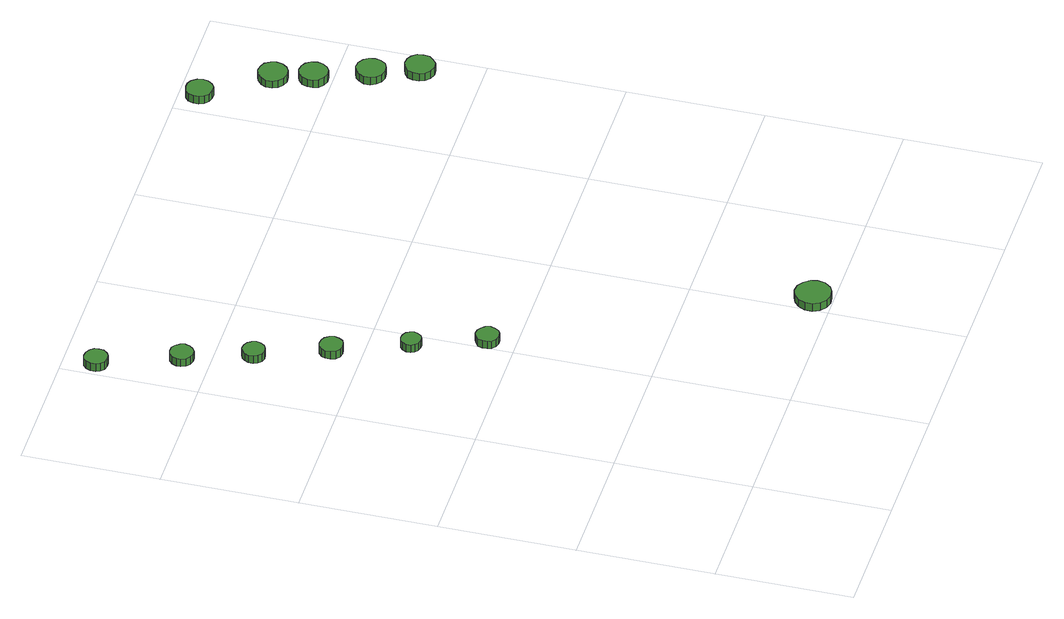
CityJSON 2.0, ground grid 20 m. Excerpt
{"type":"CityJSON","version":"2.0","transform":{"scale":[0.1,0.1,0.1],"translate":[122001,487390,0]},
"CityObjects":{
"tree1":{"type":"SolitaryVegetationObject","attributes":{"function":"something"},"geometry":[{"type":"MultiSurface","lod":"1","boundaries":[[[0,1,2,3,4,5,6,7,8,9,10,11,12,13,14]],[[15,16,17,18,19,20,21,22,23,24,25,26,27,28,29]],[[0,29,28,1]],[[1,28,27,2]],[[2,27,26,3]],[[3,26,25,4]],[[4,25,24,5]],[[5,24,23,6]],[[6,23,22,7]],[[7,22,21,8]],[[8,21,20,9]],[[9,20,19,10]],[[10,19,18,11]],[[11,18,17,12]],[[12,17,16,13]],[[13,16,15,14]],[[14,15,29,0]]]}]},
"tree2":{"type":"SolitaryVegetationObject","attributes":{"function":"something"},"geometry":[{"type":"MultiSurface","lod":"1","boundaries":[[[30,31,32,33,34,35,36,37,38,39,40,41,42,43,44]],[[45,46,47,48,49,50,51,52,53,54,55,56,57,58,59]],[[30,59,58,31]],[[31,58,57,32]],[[32,57,56,33]],[[33,56,55,34]],[[34,55,54,35]],[[35,54,53,36]],[[36,53,52,37]],[[37,52,51,38]],[[38,51,50,39]],[[39,50,49,40]],[[40,49,48,41]],[[41,48,47,42]],[[42,47,46,43]],[[43,46,45,44]],[[44,45,59,30]]]}]},
"tree3":{"type":"SolitaryVegetationObject","attributes":{"function":"something"},"geometry":[{"type":"MultiSurface","lod":"1","boundaries":[[[60,61,62,63,64,65,66,67,68,69,70,71,72,73,74]],[[75,76,77,78,79,80,81,82,83,84,85,86,87,88,89]],[[60,89,88,61]],[[61,88,87,62]],[[62,87,86,63]],[[63,86,85,64]],[[64,85,84,65]],[[65,84,83,66]],[[66,83,82,67]],[[67,82,81,68]],[[68,81,80,69]],[[69,80,79,70]],[[70,79,78,71]],[[71,78,77,72]],[[72,77,76,73]],[[73,76,75,74]],[[74,75,89,60]]]}]},
"tree4":{"type":"SolitaryVegetationObject","attributes":{"function":"something"},"geometry":[{"type":"MultiSurface","lod":"1","boundaries":[[[90,91,92,93,94,95,96,97,98,99,100,101,102,103,104]],[[105,106,107,108,109,110,111,112,113,114,115,116,117,118,119]],[[90,119,118,91]],[[91,118,117,92]],[[92,117,116,93]],[[93,116,115,94]],[[94,115,114,95]],[[95,114,113,96]],[[96,113,112,97]],[[97,112,111,98]],[[98,111,110,99]],[[99,110,109,100]],[[100,109,108,101]],[[101,108,107,102]],[[102,107,106,103]],[[103,106,105,104]],[[104,105,119,90]]]}]},
"tree5":{"type":"SolitaryVegetationObject","attributes":{"function":"something"},"geometry":[{"type":"MultiSurface","lod":"1","boundaries":[[[120,121,122,123,124,125,126,127,128,129,130,131,132,133,134]],[[135,136,137,138,139,140,141,142,143,144,145,146,147,148,149]],[[120,149,148,121]],[[121,148,147,122]],[[122,147,146,123]],[[123,146,145,124]],[[124,145,144,125]],[[125,144,143,126]],[[126,143,142,127]],[[127,142,141,128]],[[128,141,140,129]],[[129,140,139,130]],[[130,139,138,131]],[[131,138,137,132]],[[132,137,136,133]],[[133,136,135,134]],[[134,135,149,120]]]}]},
"tree6":{"type":"SolitaryVegetationObject","attributes":{"function":"something"},"geometry":[{"type":"MultiSurface","lod":"1","boundaries":[[[150,151,152,153,154,155,156,157,158,159,160,161,162,163,164]],[[165,166,167,168,169,170,171,172,173,174,175,176,177,178,179]],[[150,179,178,151]],[[151,178,177,152]],[[152,177,176,153]],[[153,176,175,154]],[[154,175,174,155]],[[155,174,173,156]],[[156,173,172,157]],[[157,172,171,158]],[[158,171,170,159]],[[159,170,169,160]],[[160,169,168,161]],[[161,168,167,162]],[[162,167,166,163]],[[163,166,165,164]],[[164,165,179,150]]]}]},
"tree7":{"type":"SolitaryVegetationObject","attributes":{"function":"something"},"geometry":[{"type":"MultiSurface","lod":"1","boundaries":[[[180,181,182,183,184,185,186,187,188,189,190,191,192,193,194]],[[195,196,197,198,199,200,201,202,203,204,205,206,207,208,209]],[[180,209,208,181]],[[181,208,207,182]],[[182,207,206,183]],[[183,206,205,184]],[[184,205,204,185]],[[185,204,203,186]],[[186,203,202,187]],[[187,202,201,188]],[[188,201,200,189]],[[189,200,199,190]],[[190,199,198,191]],[[191,198,197,192]],[[192,197,196,193]],[[193,196,195,194]],[[194,195,209,180]]]}]},
"tree8":{"type":"SolitaryVegetationObject","attributes":{"function":"something"},"geometry":[{"type":"MultiSurface","lod":"1","boundaries":[[[210,211,212,213,214,215,216,217,218,219,220,221,222,223,224]],[[225,226,227,228,229,230,231,232,233,234,235,236,237,238,239]],[[210,239,238,211]],[[211,238,237,212]],[[212,237,236,213]],[[213,236,235,214]],[[214,235,234,215]],[[215,234,233,216]],[[216,233,232,217]],[[217,232,231,218]],[[218,231,230,219]],[[219,230,229,220]],[[220,229,228,221]],[[221,228,227,222]],[[222,227,226,223]],[[223,226,225,224]],[[224,225,239,210]]]}]},
"tree9":{"type":"SolitaryVegetationObject","attributes":{"function":"something"},"geometry":[{"type":"MultiSurface","lod":"1","boundaries":[[[240,241,242,243,244,245,246,247,248,249,250,251,252,253,254]],[[255,256,257,258,259,260,261,262,263,264,265,266,267,268,269]],[[240,269,268,241]],[[241,268,267,242]],[[242,267,266,243]],[[243,266,265,244]],[[244,265,264,245]],[[245,264,263,246]],[[246,263,262,247]],[[247,262,261,248]],[[248,261,260,249]],[[249,260,259,250]],[[250,259,258,251]],[[251,258,257,252]],[[252,257,256,253]],[[253,256,255,254]],[[254,255,269,240]]]}]},
"tree10":{"type":"SolitaryVegetationObject","attributes":{"function":"something"},"geometry":[{"type":"MultiSurface","lod":"1","boundaries":[[[270,271,272,273,274,275,276,277,278,279,280,281,282,283,284]],[[285,286,287,288,289,290,291,292,293,294,295,296,297,298,299]],[[270,299,298,271]],[[271,298,297,272]],[[272,297,296,273]],[[273,296,295,274]],[[274,295,294,275]],[[275,294,293,276]],[[276,293,292,277]],[[277,292,291,278]],[[278,291,290,279]],[[279,290,289,280]],[[280,289,288,281]],[[281,288,287,282]],[[282,287,286,283]],[[283,286,285,284]],[[284,285,299,270]]]}]},
"tree11":{"type":"SolitaryVegetationObject","attributes":{"function":"something"},"geometry":[{"type":"MultiSurface","lod":"1","boundaries":[[[300,301,302,303,304,305,306,307,308,309,310,311,312,313,314]],[[315,316,317,318,319,320,321,322,323,324,325,326,327,328,329]],[[300,329,328,301]],[[301,328,327,302]],[[302,327,326,303]],[[303,326,325,304]],[[304,325,324,305]],[[305,324,323,306]],[[306,323,322,307]],[[307,322,321,308]],[[308,321,320,309]],[[309,320,319,310]],[[310,319,318,311]],[[311,318,317,312]],[[312,317,316,313]],[[313,316,315,314]],[[314,315,329,300]]]}]},
"tree12":{"type":"SolitaryVegetationObject","attributes":{"function":"something"},"geometry":[{"type":"MultiSurface","lod":"1","boundaries":[[[330,331,332,333,334,335,336,337,338,339,340,341,342,343,344]],[[345,346,347,348,349,350,351,352,353,354,355,356,357,358,359]],[[330,359,358,331]],[[331,358,357,332]],[[332,357,356,333]],[[333,356,355,334]],[[334,355,354,335]],[[335,354,353,336]],[[336,353,352,337]],[[337,352,351,338]],[[338,351,350,339]],[[339,350,349,340]],[[340,349,348,341]],[[341,348,347,342]],[[342,347,346,343]],[[343,346,345,344]],[[344,345,359,330]]]}]}
},
"vertices":[
[40,953,15],[39,960,15],[34,966,15],[28,969,15],[21,970,15],[14,968,15],[9,963,15],[6,957,15],[6,949,15],[9,943,15],[14,938,15],[21,936,15],[28,937,15],[34,940,15],[39,946,15],[39,946,2],[34,940,2],[28,937,2],[21,936,2],[14,938,2],[9,943,2],[6,949,2],[6,957,2],[9,963,2],[14,968,2],[21,970,2],[28,969,2],[34,966,2],[39,960,2],[40,953,2],
[84,841,13],[82,848,13],[78,854,13],[72,858,13],[65,858,13],[58,856,13],[53,851,13],[50,845,13],[50,838,13],[53,831,13],[58,827,13],[65,824,13],[72,825,13],[78,829,13],[82,834,13],[82,834,0],[78,829,0],[72,825,0],[65,824,0],[58,827,0],[53,831,0],[50,838,0],[50,845,0],[53,851,0],[58,856,0],[65,858,0],[72,858,0],[78,854,0],[82,848,0],[84,841,0],
[116,747,13],[114,753,13],[110,759,13],[104,762,13],[97,763,13],[91,761,13],[86,756,13],[83,750,13],[83,743,13],[86,737,13],[91,732,13],[97,730,13],[104,731,13],[110,734,13],[114,740,13],[114,740,0],[110,734,0],[104,731,0],[97,730,0],[91,732,0],[86,737,0],[83,743,0],[83,750,0],[86,756,0],[91,761,0],[97,763,0],[104,762,0],[110,759,0],[114,753,0],[116,747,0],
[155,645,13],[153,652,13],[149,658,13],[143,661,13],[136,662,13],[129,660,13],[123,655,13],[121,649,13],[121,642,13],[123,635,13],[129,630,13],[136,628,13],[143,629,13],[149,632,13],[153,638,13],[153,638,0],[149,632,0],[143,629,0],[136,628,0],[129,630,0],[123,635,0],[121,642,0],[121,649,0],[123,655,0],[129,660,0],[136,662,0],[143,661,0],[149,658,0],[153,652,0],[155,645,0],
[194,541,13],[192,547,13],[189,552,13],[183,555,13],[177,556,13],[171,554,13],[167,550,13],[164,544,13],[164,538,13],[167,533,13],[171,529,13],[177,527,13],[183,527,13],[189,530,13],[192,535,13],[192,535,0],[189,530,0],[183,527,0],[177,527,0],[171,529,0],[167,533,0],[164,538,0],[164,544,0],[167,550,0],[171,554,0],[177,556,0],[183,555,0],[189,552,0],[192,547,0],[194,541,0],
[232,441,14],[230,448,14],[226,453,14],[220,457,14],[213,458,14],[207,455,14],[201,451,14],[199,444,14],[199,437,14],[201,431,14],[207,426,14],[213,424,14],[220,425,14],[226,428,14],[230,434,14],[230,434,1],[226,428,1],[220,425,1],[213,424,1],[207,426,1],[201,431,1],[199,437,1],[199,444,1],[201,451,1],[207,455,1],[213,458,1],[220,457,1],[226,453,1],[230,448,1],[232,441,1],
[444,27,19],[442,37,19],[435,46,19],[426,52,19],[415,53,19],[405,49,19],[397,42,19],[392,32,19],[392,21,19],[397,11,19],[405,4,19],[415,1,19],[426,2,19],[435,7,19],[442,16,19],[442,16,6],[435,7,6],[426,2,6],[415,1,6],[405,4,6],[397,11,6],[392,21,6],[392,32,6],[397,42,6],[405,49,6],[415,53,6],[426,52,6],[435,46,6],[442,37,6],[444,27,6],
[653,970,17],[651,978,17],[646,985,17],[639,989,17],[631,989,17],[623,987,17],[617,982,17],[614,974,17],[614,966,17],[617,959,17],[623,953,17],[631,951,17],[639,951,17],[646,955,17],[651,962,17],[651,962,4],[646,955,4],[639,951,4],[631,951,4],[623,953,4],[617,959,4],[614,966,4],[614,974,4],[617,982,4],[623,987,4],[631,989,4],[639,989,4],[646,985,4],[651,978,4],[653,970,4],
[734,827,15],[732,836,15],[727,843,15],[720,847,15],[711,848,15],[703,845,15],[696,839,15],[693,831,15],[693,823,15],[696,815,15],[703,809,15],[711,806,15],[720,807,15],[727,812,15],[732,819,15],[732,819,2],[727,812,2],[720,807,2],[711,806,2],[703,809,2],[696,815,2],[693,823,2],[693,831,2],[696,839,2],[703,845,2],[711,848,2],[720,847,2],[727,843,2],[732,836,2],[734,827,2],
[719,882,15],[717,890,15],[712,898,15],[704,902,15],[695,903,15],[687,900,15],[680,894,15],[676,886,15],[676,877,15],[680,869,15],[687,863,15],[695,860,15],[704,861,15],[712,866,15],[717,873,15],[717,873,3],[712,866,3],[704,861,3],[695,860,3],[687,863,3],[680,869,3],[676,877,3],[676,886,3],[680,894,3],[687,900,3],[695,903,3],[704,902,3],[712,898,3],[717,890,3],[719,882,3],
[764,752,14],[762,761,14],[757,768,14],[749,773,14],[740,774,14],[731,771,14],[725,765,14],[721,757,14],[721,748,14],[725,740,14],[731,734,14],[740,731,14],[749,732,14],[757,736,14],[762,744,14],[762,744,1],[757,736,1],[749,732,1],[740,731,1],[731,734,1],[725,740,1],[721,748,1],[721,757,1],[725,765,1],[731,771,1],[740,774,1],[749,773,1],[757,768,1],[762,761,1],[764,752,1],
[788,689,15],[787,698,15],[781,705,15],[774,709,15],[765,710,15],[756,707,15],[749,701,15],[746,693,15],[746,684,15],[749,676,15],[756,670,15],[765,667,15],[774,668,15],[781,673,15],[787,680,15],[787,680,2],[781,673,2],[774,668,2],[765,667,2],[756,670,2],[749,676,2],[746,684,2],[746,693,2],[749,701,2],[756,707,2],[765,710,2],[774,709,2],[781,705,2],[787,698,2],[788,689,2]
]}
